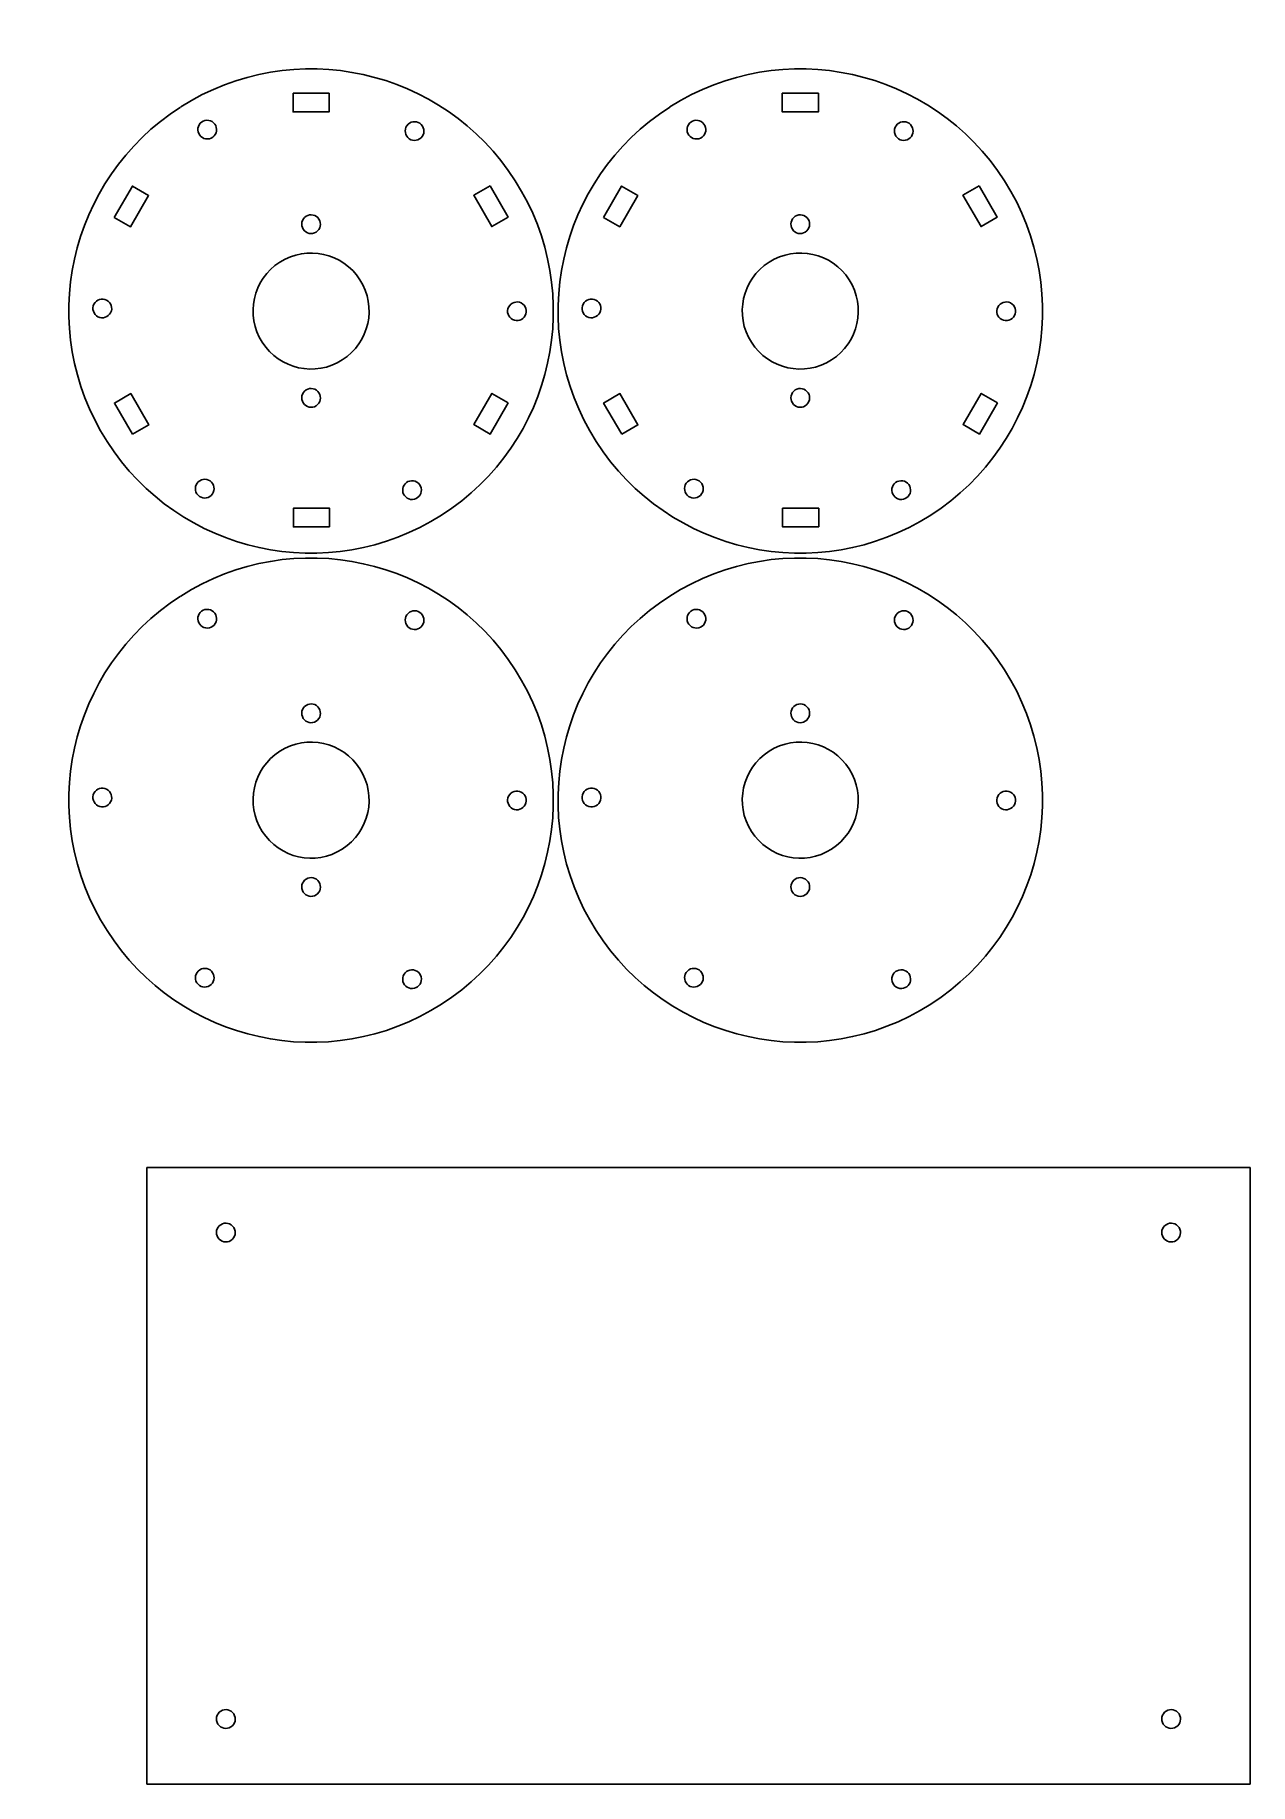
# Model space of a CAD drawing. Extents: x 1.1 to 47.4, y 11.6 to 78.2.
import ezdxf

# ---------------------------------------------------------------- set-up
doc = ezdxf.new("R2010")
doc.units = 0
doc.layers.add('Layer_1', color=7, linetype='CONTINUOUS')

msp = doc.modelspace()

# ---------------------------------------------------------------- linework, layer by layer
at = {"layer": 'Layer_1', "color": 7}
for points in [[(10.942839, 75.937743), (12.318672, 75.937743), (12.318672, 75.223368), (10.942839, 75.223368)], [(29.564007, 75.937743), (30.93984, 75.937743), (30.93984, 75.223368), (29.564007, 75.223368)], [(4.138936, 71.207559), (4.826853, 72.399065), (5.44552, 72.041878), (4.757603, 70.850371)], [(18.441251, 72.410483), (19.129168, 71.218977), (18.510501, 70.861789), (17.822584, 72.053296)], [(22.760116, 71.207547), (23.448032, 72.399054), (24.066699, 72.041866), (23.378783, 70.85036)], [(37.062427, 72.410602), (37.750343, 71.219095), (37.131677, 70.861907), (36.44376, 72.053414)], [(4.833445, 62.950112), (4.145528, 64.141619), (4.764195, 64.498807), (5.452111, 63.3073)], [(19.135761, 64.153037), (18.447844, 62.961531), (17.829177, 63.318718), (18.517094, 64.510225)], [(23.454533, 62.950204), (22.766617, 64.141711), (23.385283, 64.498898), (24.0732, 63.307392)], [(37.756929, 64.153033), (37.069012, 62.961527), (36.450345, 63.318714), (37.138262, 64.510221)], [(12.331857, 59.422851), (10.956024, 59.422851), (10.956024, 60.137226), (12.331857, 60.137226)], [(30.953022, 59.422851), (29.577189, 59.422851), (29.577189, 60.137226), (30.953022, 60.137226)], [(5.382315, 35.031579), (47.371693, 35.031579), (47.371693, 11.563039), (5.382315, 11.563039)]]:
    msp.add_lwpolyline(points, close=True, dxfattribs=at)
for points in [[(6.670046, 75.414534), (10.961308, 78.153742), (16.660564, 76.896364), (19.400915, 72.605831)], [(25.291217, 75.414534), (29.582479, 78.153741), (35.281735, 76.896363), (38.022086, 72.605831)], [(3.863238, 62.676141), (1.120604, 66.965214), (2.373431, 72.665472), (6.661774, 75.409248)], [(22.48441, 62.676141), (19.741775, 66.965214), (20.994602, 72.665472), (25.282946, 75.409248)], [(7.320627, 74.535672), (7.311461, 74.732244), (7.463691, 74.898395), (7.660676, 74.906815)], [(7.660676, 74.906815), (7.85766, 74.915235), (8.024834, 74.762738), (8.034106, 74.56617)], [(15.269507, 74.303025), (15.163635, 74.469352), (15.211997, 74.690403), (15.377538, 74.796805)], [(15.377857, 74.79701), (15.543511, 74.903234), (15.763516, 74.854474), (15.869301, 74.68809)], [(15.869301, 74.68809), (15.975085, 74.521707), (15.926606, 74.300681), (15.761009, 74.194368)], [(25.941818, 74.535657), (25.932652, 74.732229), (26.084882, 74.89838), (26.281867, 74.9068)], [(26.281867, 74.9068), (26.478852, 74.91522), (26.646026, 74.762723), (26.655297, 74.566155)], [(33.890662, 74.303025), (33.784789, 74.469352), (33.833152, 74.690403), (33.998694, 74.796805)], [(33.999011, 74.79701), (34.164665, 74.903235), (34.384672, 74.854474), (34.490456, 74.68809)], [(34.490456, 74.68809), (34.596241, 74.521707), (34.547762, 74.300681), (34.382165, 74.194368)], [(7.694256, 74.194845), (7.497276, 74.186321), (7.330021, 74.338729), (7.320645, 74.535293)], [(8.034106, 74.56617), (8.043377, 74.369602), (7.891235, 74.20337), (7.694256, 74.194845)], [(15.761009, 74.194368), (15.595411, 74.088055), (15.37538, 74.136698), (15.269507, 74.303025)], [(26.315447, 74.194831), (26.118467, 74.186306), (25.951212, 74.338715), (25.941836, 74.535278)], [(26.655297, 74.566155), (26.664568, 74.369587), (26.512427, 74.203356), (26.315447, 74.194831)], [(34.382165, 74.194368), (34.216567, 74.088054), (33.996534, 74.136697), (33.890662, 74.303025)], [(19.400915, 72.605831), (22.141266, 68.315299), (20.885405, 62.615708), (16.595601, 59.874216)], [(38.022086, 72.605831), (40.762436, 68.315299), (39.506575, 62.615709), (35.216772, 59.874216)], [(11.439183, 71.251694), (11.604904, 71.358042), (11.825, 71.309225), (11.930827, 71.142648)], [(30.060352, 71.251694), (30.226073, 71.358042), (30.446168, 71.309225), (30.551996, 71.142648)], [(11.330789, 70.757136), (11.224874, 70.923656), (11.273256, 71.144964), (11.438864, 71.251489)], [(11.822491, 70.648353), (11.656826, 70.541916), (11.436705, 70.590615), (11.330789, 70.757136)], [(11.930827, 71.142648), (12.036655, 70.976072), (11.988156, 70.754789), (11.822491, 70.648353)], [(29.951958, 70.757136), (29.846042, 70.923656), (29.894424, 71.144964), (30.060032, 71.251489)], [(30.443659, 70.648353), (30.277995, 70.541916), (30.057873, 70.590615), (29.951958, 70.757136)], [(30.551996, 71.142648), (30.657823, 70.976072), (30.609324, 70.754789), (30.443659, 70.648353)], [(10.442794, 69.505444), (11.470442, 70.161879), (12.835268, 69.860556), (13.491512, 68.832356)], [(29.063963, 69.505444), (30.091611, 70.161878), (31.456436, 69.860555), (32.11268, 68.832356)], [(9.770635, 66.452765), (9.113844, 67.480616), (9.413864, 68.846648), (10.440813, 69.504177)], [(28.391805, 66.452765), (27.735014, 67.480615), (28.035033, 68.846648), (29.061981, 69.504177)], [(13.491512, 68.832356), (14.147756, 67.804155), (13.847009, 66.438283), (12.819711, 65.781301)], [(32.11268, 68.832356), (32.768924, 67.804155), (32.468178, 66.438283), (31.440879, 65.781301)], [(3.366943, 67.907299), (3.458143, 68.082103), (3.673796, 68.150632), (3.848665, 68.060377)], [(3.848665, 68.060377), (4.023533, 67.970122), (4.091423, 67.755247), (4.000316, 67.580396)], [(19.150818, 67.796754), (19.241925, 67.971606), (19.457542, 68.040248), (19.632459, 67.950087)], [(19.632796, 67.949913), (19.807616, 67.859564), (19.875391, 67.644654), (19.784191, 67.46985)], [(21.988063, 67.90733), (22.079264, 68.082134), (22.294917, 68.150662), (22.469786, 68.060407)], [(22.469786, 68.060407), (22.644654, 67.970152), (22.712544, 67.755278), (22.621437, 67.580426)], [(37.771965, 67.796894), (37.863073, 67.971746), (38.078691, 68.040389), (38.253609, 67.950226)], [(38.253945, 67.95005), (38.428764, 67.859702), (38.496539, 67.644793), (38.40534, 67.46999)], [(3.518338, 67.427237), (3.343518, 67.517585), (3.275743, 67.732496), (3.366943, 67.907299)], [(4.000316, 67.580396), (3.909209, 67.405544), (3.693592, 67.336901), (3.518675, 67.427063)], [(19.302469, 67.316773), (19.127601, 67.407028), (19.059711, 67.621902), (19.150818, 67.796754)], [(19.784191, 67.46985), (19.692991, 67.295046), (19.477338, 67.226518), (19.302469, 67.316773)], [(22.139459, 67.427268), (21.964639, 67.517616), (21.896863, 67.732526), (21.988063, 67.90733)], [(22.621437, 67.580426), (22.53033, 67.405574), (22.314713, 67.336932), (22.139796, 67.427094)], [(37.923618, 67.316911), (37.748748, 67.407166), (37.680857, 67.622041), (37.771965, 67.796894)], [(38.40534, 67.46999), (38.31414, 67.295185), (38.098487, 67.226656), (37.923618, 67.316911)], [(12.819711, 65.781301), (11.792413, 65.124319), (10.427426, 65.424915), (9.770635, 66.452765)], [(31.440879, 65.781301), (30.413581, 65.12432), (29.048596, 65.424916), (28.391805, 66.452765)], [(11.330789, 64.143305), (11.224873, 64.309825), (11.273255, 64.531134), (11.438864, 64.637659)], [(11.439183, 64.637864), (11.604904, 64.744212), (11.825, 64.695395), (11.930827, 64.528818)], [(29.951958, 64.143305), (29.846042, 64.309825), (29.894424, 64.531133), (30.060032, 64.637659)], [(30.060352, 64.637864), (30.226073, 64.744211), (30.446168, 64.695395), (30.551996, 64.528818)], [(11.822491, 64.034522), (11.656826, 63.928086), (11.436705, 63.976785), (11.330789, 64.143305)], [(11.930827, 64.528818), (12.036655, 64.362241), (11.988156, 64.140959), (11.822491, 64.034522)], [(30.443659, 64.034522), (30.277995, 63.928086), (30.057874, 63.976785), (29.951958, 64.143305)], [(30.551996, 64.528818), (30.657823, 64.362241), (30.609324, 64.140959), (30.443659, 64.034522)], [(16.595601, 59.874216), (12.305797, 57.132724), (6.605872, 58.387068), (3.863238, 62.676141)], [(35.216772, 59.874216), (30.926968, 57.132724), (25.227044, 58.387068), (22.48441, 62.676141)], [(7.390126, 61.182784), (7.555723, 61.289097), (7.775755, 61.240455), (7.881627, 61.074128)], [(26.011297, 61.182784), (26.176895, 61.289098), (26.396927, 61.240455), (26.502799, 61.074128)], [(7.281834, 60.689062), (7.176049, 60.855446), (7.224528, 61.076471), (7.390126, 61.182784)], [(7.773277, 60.580143), (7.607624, 60.473918), (7.387618, 60.522679), (7.281834, 60.689062)], [(7.881627, 61.074128), (7.9875, 60.907801), (7.939138, 60.686749), (7.773597, 60.580348)], [(15.117028, 60.810982), (15.107757, 61.007549), (15.259898, 61.173781), (15.456878, 61.182306)], [(15.490458, 60.470336), (15.293473, 60.461916), (15.126299, 60.614413), (15.117028, 60.810982)], [(15.456878, 61.182306), (15.653857, 61.190831), (15.821113, 61.038422), (15.830489, 60.841859)], [(15.830506, 60.84148), (15.839673, 60.644907), (15.687442, 60.478757), (15.490458, 60.470336)], [(25.903005, 60.689062), (25.79722, 60.855446), (25.8457, 61.076472), (26.011297, 61.182784)], [(26.394449, 60.580143), (26.228795, 60.473918), (26.008789, 60.522679), (25.903005, 60.689062)], [(26.502799, 61.074128), (26.608672, 60.907801), (26.560309, 60.686749), (26.394768, 60.580348)], [(33.738221, 60.810964), (33.72895, 61.007532), (33.881091, 61.173763), (34.078071, 61.182288)], [(34.111649, 60.47032), (33.914665, 60.4619), (33.747492, 60.614397), (33.738221, 60.810964)], [(34.078071, 61.182288), (34.27505, 61.190812), (34.442304, 61.038404), (34.45168, 60.841842)], [(34.451699, 60.841462), (34.460865, 60.644889), (34.308634, 60.478739), (34.111649, 60.47032)], [(6.670046, 56.793362), (10.961308, 59.53257), (16.660564, 58.275192), (19.400915, 53.98466)], [(25.291217, 56.793362), (29.582479, 59.53257), (35.281735, 58.275192), (38.022086, 53.98466)], [(3.863238, 44.054969), (1.120604, 48.344042), (2.37343, 54.044301), (6.661774, 56.788076)], [(22.48441, 44.054969), (19.741775, 48.344042), (20.994602, 54.044301), (25.282946, 56.788076)], [(7.32063, 55.914535), (7.311464, 56.111107), (7.463694, 56.277258), (7.660679, 56.285678)], [(7.660679, 56.285678), (7.857663, 56.294098), (8.024838, 56.141601), (8.034109, 55.945033)], [(8.034109, 55.945033), (8.04338, 55.748465), (7.891238, 55.582234), (7.694259, 55.573709)], [(15.269507, 55.681853), (15.163634, 55.84818), (15.211997, 56.069232), (15.377538, 56.175633)], [(15.377857, 56.175838), (15.543511, 56.282063), (15.763516, 56.233302), (15.869301, 56.066919)], [(15.869301, 56.066919), (15.975085, 55.900535), (15.926606, 55.67951), (15.761009, 55.573197)], [(25.941725, 55.914567), (25.932558, 56.11114), (26.084788, 56.27729), (26.281773, 56.285711)], [(26.281773, 56.285711), (26.478758, 56.294132), (26.645932, 56.141634), (26.655203, 55.945065)], [(26.655203, 55.945065), (26.664474, 55.748498), (26.512333, 55.582266), (26.315353, 55.573741)], [(33.890662, 55.681853), (33.784789, 55.84818), (33.833152, 56.069232), (33.998694, 56.175633)], [(33.999011, 56.175838), (34.164665, 56.282063), (34.384672, 56.233303), (34.490456, 56.066919)], [(34.490456, 56.066919), (34.596241, 55.900536), (34.547762, 55.67951), (34.382165, 55.573197)], [(7.694259, 55.573709), (7.497279, 55.565184), (7.330024, 55.717593), (7.320648, 55.914156)], [(15.761009, 55.573197), (15.595411, 55.466884), (15.37538, 55.515526), (15.269507, 55.681853)], [(26.315353, 55.573741), (26.118374, 55.565217), (25.95112, 55.717625), (25.941744, 55.914187)], [(34.382165, 55.573197), (34.216567, 55.466882), (33.996534, 55.515525), (33.890662, 55.681853)], [(19.400915, 53.98466), (22.141265, 49.694127), (20.885404, 43.994537), (16.595601, 41.253045)], [(38.022086, 53.98466), (40.762436, 49.694127), (39.506575, 43.994537), (35.216772, 41.253045)], [(11.330789, 52.135964), (11.224873, 52.302484), (11.273255, 52.523793), (11.438864, 52.630318)], [(11.439183, 52.630523), (11.604904, 52.736871), (11.825, 52.688054), (11.930827, 52.521477)], [(29.951958, 52.135964), (29.846042, 52.302484), (29.894424, 52.523793), (30.060032, 52.630318)], [(30.060352, 52.630523), (30.226073, 52.73687), (30.446168, 52.688054), (30.551996, 52.521477)], [(11.822491, 52.027182), (11.656826, 51.920746), (11.436705, 51.969444), (11.330789, 52.135964)], [(11.930827, 52.521477), (12.036654, 52.3549), (11.988155, 52.133619), (11.822491, 52.027182)], [(30.443659, 52.027182), (30.277995, 51.920746), (30.057874, 51.969444), (29.951958, 52.135964)], [(30.551996, 52.521477), (30.657823, 52.3549), (30.609324, 52.133619), (30.443659, 52.027182)], [(10.442794, 50.884283), (11.470442, 51.540718), (12.835268, 51.239394), (13.491512, 50.211194)], [(29.063963, 50.884283), (30.091611, 51.540717), (31.456437, 51.239393), (32.11268, 50.211194)], [(9.770635, 47.831605), (9.113845, 48.859455), (9.413865, 50.225487), (10.440813, 50.883016)], [(28.391805, 47.831605), (27.735015, 48.859455), (28.035034, 50.225486), (29.061981, 50.883016)], [(13.491512, 50.211194), (14.147755, 49.182994), (13.847009, 47.817122), (12.819711, 47.16014)], [(32.11268, 50.211194), (32.768923, 49.182994), (32.468177, 47.817122), (31.440879, 47.16014)], [(3.518362, 48.806023), (3.343542, 48.896371), (3.275766, 49.111282), (3.366967, 49.286087)], [(3.366967, 49.286087), (3.458166, 49.46089), (3.67382, 49.529419), (3.848688, 49.439165)], [(3.848688, 49.439165), (4.023558, 49.34891), (4.091448, 49.134035), (4.00034, 48.959182)], [(19.150853, 49.17552), (19.24196, 49.350372), (19.457578, 49.419014), (19.632495, 49.328852)], [(19.632833, 49.328677), (19.807651, 49.238328), (19.875426, 49.023419), (19.784227, 48.848616)], [(22.139485, 48.806049), (21.964667, 48.896397), (21.896892, 49.111307), (21.988091, 49.28611)], [(21.988091, 49.28611), (22.079291, 49.460914), (22.294944, 49.529443), (22.469813, 49.439188)], [(22.469813, 49.439188), (22.64468, 49.348933), (22.71257, 49.134059), (22.621464, 48.959208)], [(37.772042, 49.175858), (37.863149, 49.35071), (38.078767, 49.419352), (38.253684, 49.32919)], [(38.25402, 49.329018), (38.428841, 49.23867), (38.496616, 49.023758), (38.405416, 48.848954)], [(4.00034, 48.959182), (3.909233, 48.78433), (3.693615, 48.715688), (3.518698, 48.805851)], [(19.302505, 48.695537), (19.127636, 48.785792), (19.059745, 49.000667), (19.150853, 49.17552)], [(19.784227, 48.848616), (19.693027, 48.673812), (19.477374, 48.605283), (19.302505, 48.695537)], [(22.621464, 48.959208), (22.530357, 48.784356), (22.31474, 48.715713), (22.139823, 48.805874)], [(37.923694, 48.695876), (37.748825, 48.786131), (37.680934, 49.001006), (37.772042, 49.175858)], [(38.405416, 48.848954), (38.314216, 48.67415), (38.098562, 48.605621), (37.923694, 48.695876)], [(12.819711, 47.16014), (11.792412, 46.503158), (10.427426, 46.803755), (9.770635, 47.831605)], [(31.440879, 47.16014), (30.413581, 46.503159), (29.048596, 46.803755), (28.391805, 47.831605)], [(11.330789, 45.522153), (11.224874, 45.688673), (11.273256, 45.90998), (11.438864, 46.016505)], [(11.439183, 46.016712), (11.604905, 46.123059), (11.825, 46.074241), (11.930827, 45.907664)], [(29.951958, 45.522153), (29.846043, 45.688672), (29.894424, 45.90998), (30.060032, 46.016505)], [(30.060352, 46.016712), (30.226074, 46.123059), (30.446169, 46.074241), (30.551996, 45.907664)], [(11.822491, 45.413369), (11.656826, 45.306933), (11.436705, 45.355632), (11.330789, 45.522153)], [(11.930827, 45.907664), (12.036654, 45.741087), (11.988155, 45.519805), (11.822491, 45.413369)], [(30.443659, 45.413369), (30.277995, 45.306933), (30.057873, 45.355632), (29.951958, 45.522153)], [(30.551996, 45.907664), (30.657823, 45.741087), (30.609324, 45.519805), (30.443659, 45.413369)], [(16.595601, 41.253045), (12.305797, 38.511553), (6.605873, 39.765896), (3.863238, 44.054969)], [(35.216772, 41.253045), (30.926969, 38.511553), (25.227044, 39.765896), (22.48441, 44.054969)], [(7.390126, 42.56165), (7.555723, 42.667963), (7.775755, 42.619321), (7.881627, 42.452994)], [(26.011297, 42.56165), (26.176895, 42.667963), (26.396927, 42.619321), (26.502799, 42.452994)], [(7.281834, 42.067927), (7.176049, 42.234311), (7.224528, 42.455337), (7.390126, 42.56165)], [(7.773277, 41.959009), (7.607624, 41.852784), (7.387618, 41.901544), (7.281834, 42.067927)], [(7.881627, 42.452994), (7.987501, 42.286667), (7.939138, 42.065614), (7.773597, 41.959212)], [(15.116909, 42.189859), (15.107638, 42.386427), (15.25978, 42.552658), (15.456759, 42.561183)], [(15.490338, 41.849215), (15.293354, 41.840795), (15.126181, 41.993292), (15.116909, 42.189859)], [(15.456759, 42.561183), (15.653738, 42.569707), (15.820992, 42.417299), (15.830369, 42.220737)], [(15.830388, 42.220357), (15.839554, 42.023784), (15.687322, 41.857634), (15.490338, 41.849215)], [(25.903005, 42.067927), (25.79722, 42.234311), (25.845699, 42.455337), (26.011297, 42.56165)], [(26.394449, 41.959009), (26.228795, 41.852784), (26.00879, 41.901544), (25.903005, 42.067927)], [(26.502799, 42.452994), (26.608673, 42.286666), (26.56031, 42.065614), (26.394768, 41.959212)], [(33.738351, 42.189751), (33.72908, 42.386319), (33.881221, 42.552551), (34.078201, 42.561076)], [(34.111782, 41.849106), (33.914797, 41.840685), (33.747622, 41.993182), (33.738351, 42.189751)], [(34.078201, 42.561076), (34.275181, 42.569601), (34.442437, 42.417192), (34.451813, 42.220628)], [(34.45183, 42.220249), (34.460996, 42.023677), (34.308766, 41.857526), (34.111782, 41.849106)], [(8.084296, 32.365214), (7.978002, 32.531451), (8.026557, 32.752382), (8.192757, 32.858726)], [(8.193078, 32.858932), (8.359392, 32.965099), (8.580276, 32.916366), (8.686482, 32.750072)], [(8.686482, 32.750072), (8.792689, 32.583778), (8.744016, 32.362872), (8.577758, 32.256616)], [(44.067631, 32.365214), (43.961336, 32.531451), (44.009891, 32.752382), (44.176091, 32.858726)], [(44.176411, 32.858932), (44.342725, 32.965099), (44.563608, 32.916365), (44.669814, 32.750072)], [(44.669814, 32.750072), (44.776022, 32.583779), (44.727349, 32.362872), (44.561092, 32.256616)], [(8.577758, 32.256616), (8.4115, 32.150361), (8.190591, 32.198977), (8.084296, 32.365214)], [(44.561092, 32.256616), (44.394834, 32.150361), (44.173925, 32.198978), (44.067631, 32.365214)], [(8.084296, 13.844384), (7.978, 14.010621), (8.026555, 14.231554), (8.192757, 14.337898)], [(8.193078, 14.338102), (8.359392, 14.444269), (8.580276, 14.395535), (8.686482, 14.229241)], [(8.686482, 14.229241), (8.792689, 14.062948), (8.744016, 13.842041), (8.577758, 13.735786)], [(44.067631, 13.844384), (43.961335, 14.010621), (44.00989, 14.231554), (44.176091, 14.337898)], [(44.176411, 14.338102), (44.342725, 14.444268), (44.563608, 14.395534), (44.669814, 14.229241)], [(44.669814, 14.229241), (44.776022, 14.062948), (44.727349, 13.842042), (44.561092, 13.735786)], [(8.577758, 13.735786), (8.4115, 13.62953), (8.190591, 13.678147), (8.084296, 13.844384)], [(44.561092, 13.735786), (44.394834, 13.629531), (44.173925, 13.678147), (44.067631, 13.844384)]]:
    msp.add_open_spline(points, degree=3, dxfattribs=at)

doc.saveas('drawing.dxf')
